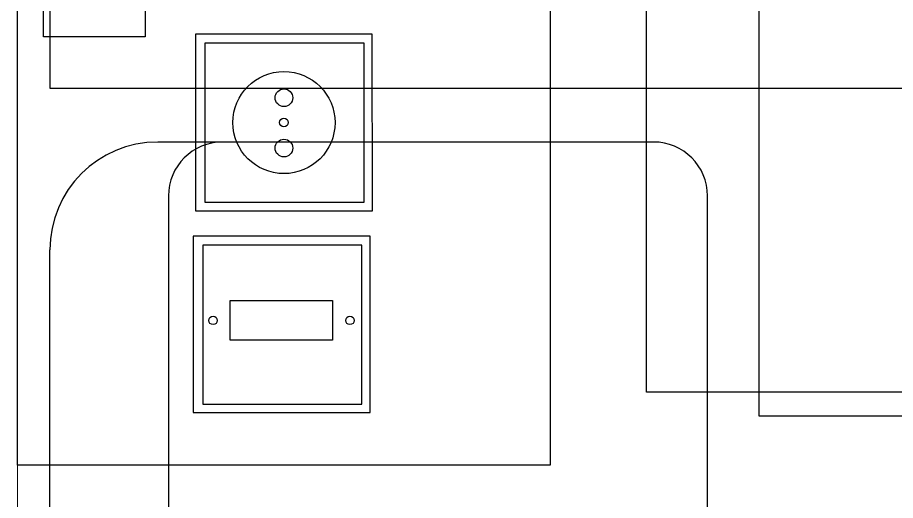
# Model space of a CAD drawing. Header units: inches. Extents: x 567429 to 582707, y 126347 to 133675.
# Drawn here: x 579785.5 to 579866.9, y 129110.9 to 129155.8 of the extents above; entities that cross this region are included whole.
import ezdxf

# ---------------------------------------------------------------- set-up
doc = ezdxf.new("R2010")
doc.units = ezdxf.units.IN
doc.header["$MEASUREMENT"] = 0
for name, color, linetype in [('BORD', 3, 'Continuous'), ('mobl', 11, 'Continuous'), ('NURSE CALL WIRE', 4, 'Continuous'), ('SOCKET WIRE', 4, 'Continuous'), ('wall kanaf', 4, 'Continuous')]:
    doc.layers.add(name, color=color, linetype=linetype)

# ---------------------------------------------------------------- blocks, each defined once
blk = doc.blocks.new('BOARD1')
at = {"layer": 'BORD', "color": 4}
for p, q in [((-77.345, 2.639), (98.928, 2.639)), ((-77.345, -51.778), (-77.345, 2.639)), ((98.928, -51.778), (-77.345, -51.778))]:
    blk.add_line(p, q, dxfattribs=at)
at = {"layer": 'BORD'}
for p, q in [((-33.516, -10.387), (-33.516, 0)), ((-33.516, 0), (33.516, 0)), ((33.516, -10.387), (-33.516, -10.387)), ((-71.965, -15.31), (-71.965, -33.374)), ((-53.901, -15.31), (-71.965, -15.31)), ((-53.901, -33.374), (-53.901, -15.31)), ((-51.333, -15.542), (-51.333, -33.606)), ((-33.269, -15.542), (-51.333, -15.542)), ((-33.269, -33.606), (-33.269, -15.542)), ((-71.09, -16.271), (-71.09, -32.529)), ((-54.833, -16.271), (-71.09, -16.271)), ((-54.833, -32.529), (-54.833, -16.271)), ((-50.426, -16.503), (-50.426, -32.761)), ((-34.168, -16.503), (-50.426, -16.503)), ((-34.168, -32.761), (-34.168, -16.503)), ((-71.09, -32.529), (-54.833, -32.529)), ((-50.426, -32.761), (-34.168, -32.761)), ((-71.965, -33.374), (-53.901, -33.374)), ((-51.333, -33.606), (-33.269, -33.606))]:
    blk.add_line(p, q, dxfattribs=at)
at = {"layer": 'BORD', "color": 30}
for p, q in [((-64.555, -29.537), (-64.555, -19.07)), ((-64.555, -19.07), (-60.509, -19.07)), ((-60.509, -19.07), (-60.509, -29.537)), ((-60.509, -29.537), (-64.555, -29.537))]:
    blk.add_line(p, q, dxfattribs=at)
for centre, radius in [((-62.528, -17.325), 0.437), ((-42.301, -24.574), 5.219), ((-42.301, -24.574), 0.442), ((-62.528, -31.322), 0.437)]:
    blk.add_circle(centre, radius, dxfattribs=at)
at = {"layer": 'BORD', "color": 2}
for centre in [(-44.909, -24.574), (-39.763, -24.574)]:
    blk.add_circle(centre, 0.9, dxfattribs=at)

msp = doc.modelspace()

# ---------------------------------------------------------------- linework, layer by layer
at = {"layer": 'mobl', "color": 15}
for p, q in [((579788.486, 129239.203), (579788.486, 129149.203)), ((579788.486, 129149.203), (579988.486, 129149.203)), ((579804.486, 129144.203), (579798.486, 129144.203)), ((579844.486, 129144.203), (579804.486, 129144.203)), ((579799.486, 129139.203), (579799.486, 129099.203)), ((579849.486, 129099.203), (579849.486, 129139.203)), ((579788.486, 129104.203), (579788.486, 129134.203))]:
    msp.add_line(p, q, dxfattribs=at)
for centre, radius, start, end in [((579798.486, 129134.203), 10, 90, 180), ((579804.486, 129139.203), 5, 90, 180), ((579844.486, 129139.203), 5, 0, 90)]:
    msp.add_arc(centre, radius, start, end, dxfattribs=at)
at = {"layer": 'NURSE CALL WIRE'}
for p, q in [((579843.825, 129120.979), (579843.825, 129258.288)), ((580437.754, 129120.979), (579843.825, 129120.979))]:
    msp.add_line(p, q, dxfattribs=at)
at = {"layer": 'SOCKET WIRE'}
for p, q in [((579854.293, 129118.77), (579854.293, 129263.353)), ((580437.754, 129118.77), (579854.293, 129118.77))]:
    msp.add_line(p, q, dxfattribs=at)
at = {"layer": 'wall kanaf', "color": 15, "lineweight": 20, "ltscale": 0.1}
msp.add_line((579785.486, 129445.289), (579785.486, 129020.789), dxfattribs=at)

# ---------------------------------------------------------------- block references
at = {"layer": 'BORD', "ltscale": 5, "xscale": 0.9077507259660533, "yscale": 0.9077507259660533, "zscale": 0.9077507259660533, "rotation": 90.00288558390875}
msp.add_blockref('BOARD1', (579787.887, 129184.408), dxfattribs=at)

doc.saveas('drawing.dxf')
